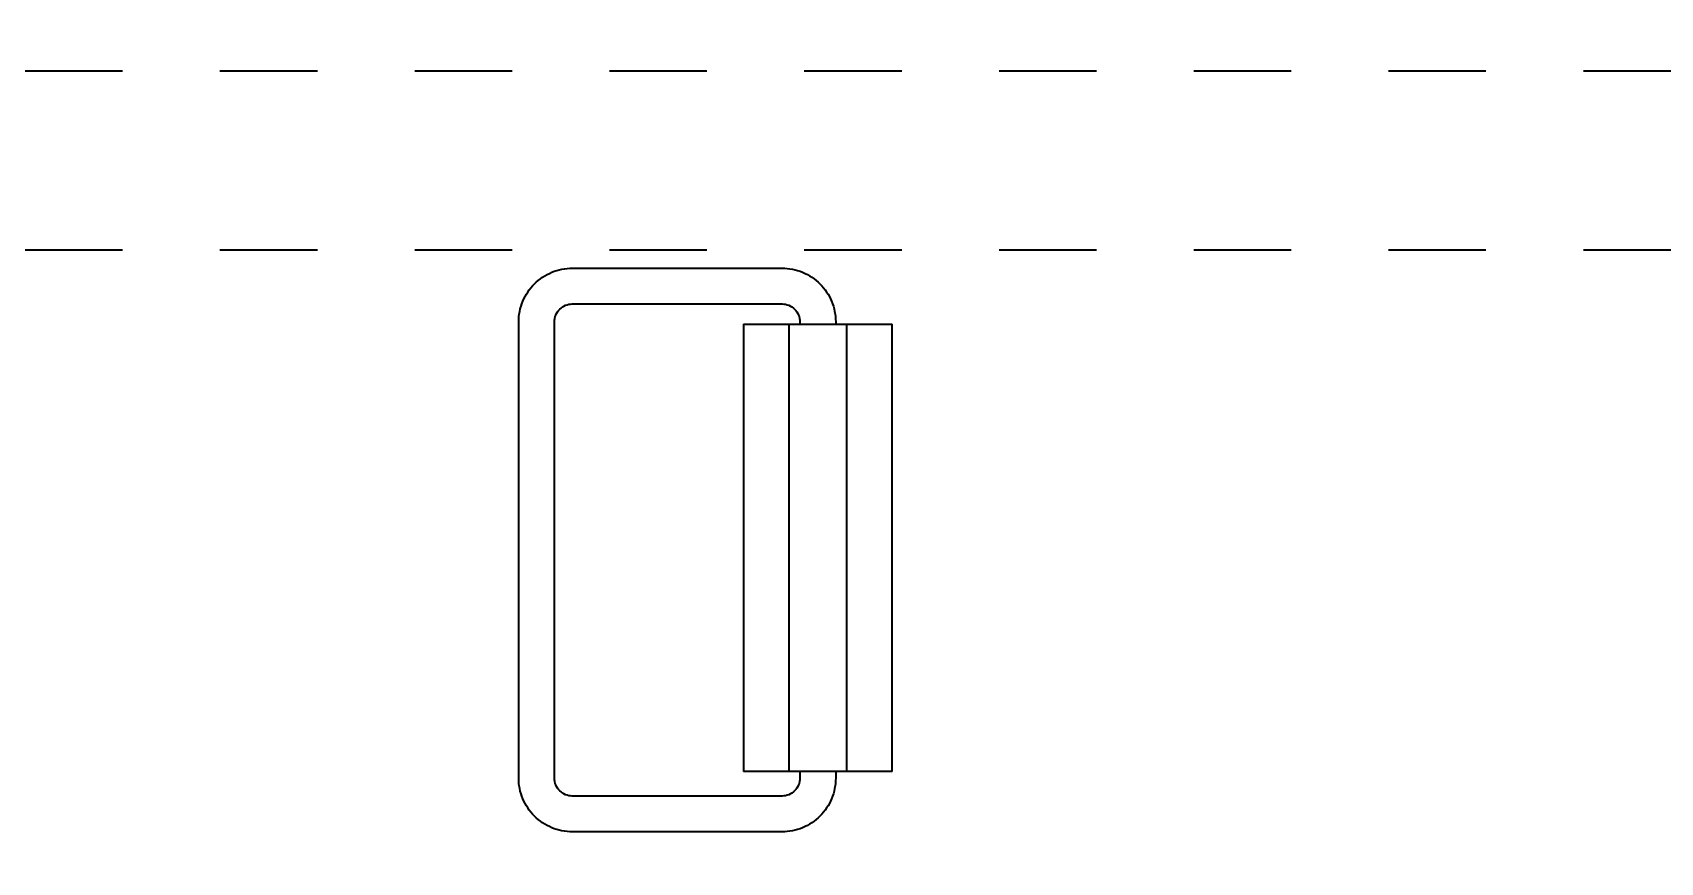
# Model space of a CAD drawing. Header units: millimetres. Extents: x 395 to 3386, y 0 to 2798.
# Drawn here: x 1012.9 to 1377, y 997.6 to 1183.1 of the extents above; entities that cross this region are included whole.
import ezdxf

# ---------------------------------------------------------------- set-up
doc = ezdxf.new("R2010")
doc.units = ezdxf.units.MM
doc.header["$LTSCALE"] = 217.8
doc.header["$PDMODE"] = 3
doc.header["$PDSIZE"] = 8
doc.linetypes.add('DOT', pattern=[0.2, 0.1, -0.1])
doc.layers.get('0').update_dxf_attribs({"linetype": 'CONTINUOUS'})
doc.layers.get('Defpoints').update_dxf_attribs({"linetype": 'CONTINUOUS'})
doc.styles.get("Standard").update_dxf_attribs({"font": 'taile.ttf'})
doc.dimstyles.new('DIMSTYLE_4', dxfattribs={"dimtxt": 23.333333, "dimasz": 23.333333, "dimexe": 1.5, "dimexo": 1, "dimgap": 0.875, "dimtad": 1, "dimdec": 0, "dimdsep": 46, "dimtxsty": 'Standard', "dimblk": '_FILLED', "dimblk1": '_FILLED', "dimblk2": '_FILLED', "dimcen": 0.09, "dimazin": 2, "dimtp": 0.01, "dimtm": 0.01, "dimtfac": 1, "dimtdec": 0, "dimtofl": 0, "dimtmove": 0, "dimatfit": 3, "dimldrblk": '_FILLED', "dimfxl": 1, "dimtolj": 1, "dimarcsym": 0})

# ---------------------------------------------------------------- blocks, each defined once
blk = doc.blocks.new('_FILLED')
at = {"color": 0, "linetype": 'ByBlock'}
blk.add_solid([(0, 0), (-1, 0.214), (-1, -0.214)], dxfattribs=at)
blk = doc.blocks.new('*D120')
at = {"color": 0, "linetype": 'Continuous', "lineweight": -2}
for p, q in [((1215.73, 1281.82), (1737.53, 1281.82)), ((1736.03, 230.85), (1736.03, 1258.49)), ((1401.94, 207.52), (1737.53, 207.52))]:
    blk.add_line(p, q, dxfattribs=at)
at = {"layer": 'Defpoints', "color": 0}
for p in [(1214.73, 1281.82), (1736.03, 1281.82), (1400.94, 207.52)]:
    blk.add_point(p, dxfattribs=at)
at = {"color": 0, "linetype": 'ByBlock', "lineweight": -2, "xscale": 23.3333333333, "yscale": 23.3333333333, "zscale": 23.3333333333}
for p, rotation in [((1736.03, 1281.82), 90), ((1736.03, 207.52), 270)]:
    blk.add_blockref('_FILLED', p, dxfattribs=dict(at, rotation=rotation))
at = {"color": 0, "insert": (1704.05, 746.05), "char_height": 23.333, "attachment_point": 2, "rotation": 90, "line_spacing_factor": 0.9}
blk.add_mtext('\\A1;1074', dxfattribs=at)

msp = doc.modelspace()

# ---------------------------------------------------------------- linework, layer by layer
at = {"linetype": 'DOT'}
for p, q in [((749.8719, 1174.5196), (1575.8724, 1174.5196)), ((749.8719, 1134.5196), (1575.8724, 1134.5196))]:
    msp.add_line(p, q, dxfattribs=at)
at = {"linetype": 'Continuous'}
for p, q in [((1133.5891, 1130.4196), (1180.5044, 1130.4196)), ((1133.5891, 1122.4196), (1180.5044, 1122.4196)), ((1121.6035, 1016.4196), (1121.6035, 1118.4196)), ((1129.6035, 1016.4196), (1129.6035, 1118.4196)), ((1171.8711, 1117.9196), (1171.8711, 1017.9196)), ((1171.8711, 1117.9196), (1205.1089, 1117.9196)), ((1181.99, 1117.9196), (1181.99, 1017.9196)), ((1184.49, 1118.4196), (1184.49, 1117.9196)), ((1192.49, 1118.4196), (1192.49, 1117.9196)), ((1194.99, 1017.9196), (1194.99, 1117.9196)), ((1205.1089, 1017.9196), (1205.1089, 1117.9196)), ((1205.1089, 1017.9196), (1171.8711, 1017.9196)), ((1184.49, 1017.9196), (1184.49, 1016.4196)), ((1192.49, 1017.9196), (1192.49, 1016.4196)), ((1180.5044, 1012.4196), (1133.5891, 1012.4196)), ((1180.5044, 1004.4196), (1133.5891, 1004.4196))]:
    msp.add_line(p, q, dxfattribs=at)
for points, knots in [([(1125.1115, 1126.9023), (1126.2135, 1128.0064), (1128.8789, 1129.7975), (1132.0295, 1130.4196), (1133.5891, 1130.4196)], [0, 0, 0, 0, 0.50005511, 1, 1, 1, 1]), ([(1180.5044, 1130.4196), (1182.064, 1130.4196), (1185.2146, 1129.7975), (1187.88, 1128.0064), (1188.9821, 1126.9023)], [0, 0, 0, 0, 0.49994487, 1, 1, 1, 1]), ([(1121.6035, 1118.4196), (1121.6035, 1119.9796), (1122.2234, 1123.1301), (1124.0097, 1125.7985), (1125.1115, 1126.9023)], [0, 0, 0, 0, 0.50005518, 1, 1, 1, 1]), ([(1188.9821, 1126.9023), (1190.0839, 1125.7985), (1191.8702, 1123.1301), (1192.49, 1119.9796), (1192.49, 1118.4196)], [0, 0, 0, 0, 0.49994485, 1, 1, 1, 1]), ([(1130.7734, 1121.2506), (1131.1398, 1121.6176), (1132.025, 1122.2128), (1133.0715, 1122.4196), (1133.5891, 1122.4196)], [0, 0, 0, 0, 0.50048224, 1, 1, 1, 1]), ([(1180.5044, 1122.4196), (1181.022, 1122.4196), (1182.0686, 1122.2128), (1182.9537, 1121.6176), (1183.3201, 1121.2506)], [0, 0, 0, 0, 0.49951776, 1, 1, 1, 1]), ([(1129.6035, 1118.4196), (1129.6035, 1118.9406), (1129.8102, 1119.992), (1130.4061, 1120.8826), (1130.7734, 1121.2506)], [0, 0, 0, 0, 0.50047796, 1, 1, 1, 1]), ([(1183.3201, 1121.2506), (1183.6875, 1120.8826), (1184.2833, 1119.992), (1184.49, 1118.9406), (1184.49, 1118.4196)], [0, 0, 0, 0, 0.49952204, 1, 1, 1, 1]), ([(1125.1115, 1007.9369), (1124.0097, 1009.0407), (1122.2234, 1011.7091), (1121.6035, 1014.8596), (1121.6035, 1016.4196)], [0, 0, 0, 0, 0.49994485, 1, 1, 1, 1]), ([(1130.7734, 1013.5886), (1130.4061, 1013.9567), (1129.8102, 1014.8473), (1129.6035, 1015.8986), (1129.6035, 1016.4196)], [0, 0, 0, 0, 0.49952204, 1, 1, 1, 1]), ([(1184.49, 1016.4196), (1184.49, 1015.8986), (1184.2833, 1014.8473), (1183.6875, 1013.9567), (1183.3201, 1013.5886)], [0, 0, 0, 0, 0.50047796, 1, 1, 1, 1]), ([(1192.49, 1016.4196), (1192.49, 1014.8596), (1191.8702, 1011.7091), (1190.0839, 1009.0407), (1188.9821, 1007.9369)], [0, 0, 0, 0, 0.50005518, 1, 1, 1, 1]), ([(1133.5891, 1012.4196), (1133.0715, 1012.4196), (1132.025, 1012.6264), (1131.1398, 1013.2216), (1130.7734, 1013.5886)], [0, 0, 0, 0, 0.49951776, 1, 1, 1, 1]), ([(1183.3201, 1013.5886), (1182.9537, 1013.2216), (1182.0686, 1012.6264), (1181.022, 1012.4196), (1180.5044, 1012.4196)], [0, 0, 0, 0, 0.50048224, 1, 1, 1, 1]), ([(1133.5891, 1004.4196), (1132.0295, 1004.4196), (1128.8789, 1005.0417), (1126.2135, 1006.8329), (1125.1115, 1007.9369)], [0, 0, 0, 0, 0.49994487, 1, 1, 1, 1]), ([(1188.9821, 1007.9369), (1187.88, 1006.8329), (1185.2146, 1005.0417), (1182.064, 1004.4196), (1180.5044, 1004.4196)], [0, 0, 0, 0, 0.50005511, 1, 1, 1, 1])]:
    msp.add_open_spline(points, degree=3, knots=knots, dxfattribs=at)

# ---------------------------------------------------------------- dimensions: what is measured, and where the dimension line sits
dim = msp.add_linear_dim(base=(1736.0349, 1281.8196), p1=(1400.9404, 207.5196), p2=(1214.7283, 1281.8196), angle=90, dimstyle='DIMSTYLE_4', dxfattribs=at)
dim.commit()
dim.dimension.update_dxf_attribs({"geometry": '*D120', "text_midpoint": (1736.0349, 746.0452), "dimtype": 160})

doc.saveas('drawing.dxf')
